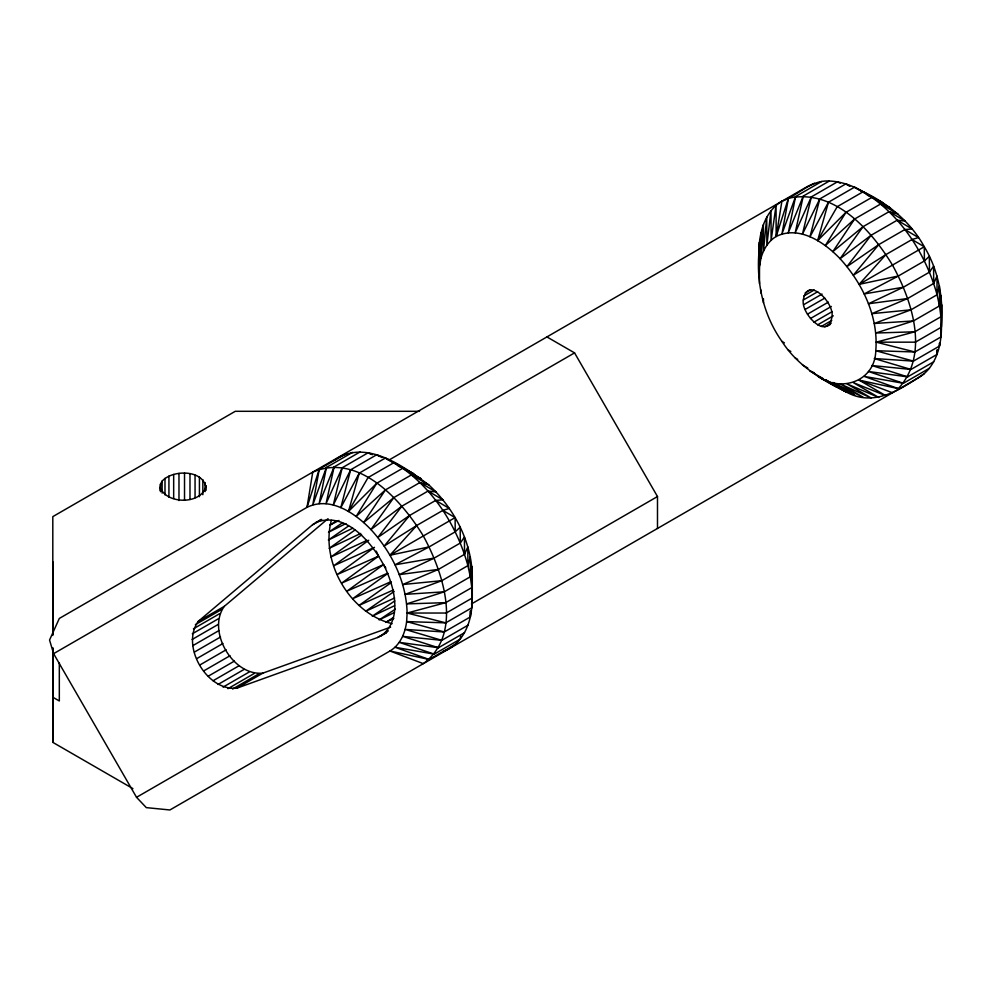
<?xml version="1.0" encoding="UTF-8"?>
<svg xmlns="http://www.w3.org/2000/svg" width="991" height="991" viewBox="0 0 991 991"><rect width="100%" height="100%" fill="white"/><g stroke="black" fill="none" stroke-linecap="round" stroke-linejoin="round"><path stroke-width="1.49" d="M132.918 788.613L52.808 742.358L52.808 648.213M52.808 634.327L52.808 561.786M162.128 493.122L162.128 481.081C173.351 468.817 206.202 469.635 206.128 490.248M173.673 498.485L173.673 474.416M189.987 499.427L189.987 473.847M199.426 496.702L199.426 477.129M205.125 491.61L205.125 482.58M924.392 373.557C901.116 389.029 874.26 407.933 845.942 391.792C821.353 379.838 796.962 365.022 781.949 341.412C763.59 315.51 756.207 283.327 758.995 251.875C758.957 232.972 764.656 211.541 781.899 201.247C798.114 195.376 810.997 179.792 829.331 181.031C841.371 181.477 852.855 185.812 863.26 191.684C888.394 203.737 910.741 222.058 924.269 246.747C938.873 270.803 943.568 299.319 941.45 327.117C941.487 346.008 935.789 367.45 918.546 377.732L169.907 809.969L146.309 807.628L136.535 797.309L53.601 653.664L49.55 640.037L59.324 618.434L807.962 186.209L814.503 183.236M442.853 651.582C464.184 644.1 472.905 619.462 471.939 598.552M472.199 581.581C473.487 544.963 455.303 509.436 428.818 484.909C403.263 466.216 365.53 438.059 334.128 460.406M759.502 265.898L761.001 258.069L760.964 232.91L758.995 274.445L759.49 242.052L759.502 283.575M939.617 343.072L939.493 346.07L913.429 361.12L875.784 350.715C878.633 316.686 862.579 283.401 840.083 258.701C824.388 242.337 799.303 225.044 776.176 236.477L776.052 205.434L771.122 240.218L770.986 210.761L766.861 245.124L766.737 217.165L763.466 251.107L763.392 224.585L761.001 258.069C763.392 249.41 768.31 241.172 776.176 236.477L788.44 198.274C833.939 188.191 871.225 230.011 892.482 265.093C912.24 301.041 929.806 354.245 898.329 388.608L859.11 380.135L885.942 395.756L853.35 382.637L878.794 397.49L846.971 383.876L871.114 397.961L840.083 383.827L863.012 397.156L832.824 382.476L854.589 395.087L825.292 379.863L845.942 391.792L817.649 376.023C840.727 393.018 875.078 381.485 875.784 350.715L914.891 351.991L940.955 336.94L941.45 304.547L940.955 313.094M386.515 632.766L377.645 637.486L236.75 688.2C206.636 691.111 180.622 646.045 198.188 621.431L312.561 524.759L321.084 519.433M390.627 627.142L262.813 673.149C232.699 676.06 206.685 631.007 224.251 606.381L328.021 518.689M470.589 610.939L470.329 616.947L444.265 631.985L406.632 621.58L407.128 613.033L446.223 613.033L472.286 597.982L472.286 575.412L471.803 607.805L445.739 622.856L406.632 621.58C405.208 633.026 400.24 644.881 389.959 651L136.535 797.309M758.995 274.445L758.995 251.875M940.955 316.724L939.493 305.897L940.942 295.417L940.955 316.724L914.891 331.774L876.292 342.168L915.387 342.168L941.45 327.117L941.45 304.547M455.228 644.423L429.165 659.473L389.959 651L423.318 663.648C463.664 633.534 443.2 572.327 423.318 535.958C401.764 500.566 358.99 452.243 312.747 472.125L307.012 507.342L53.601 653.664M933.708 361.814L907.645 376.865L871.82 365.506L911.002 369.445L937.065 354.406L937.387 349.835M160.133 490.347L160.468 484.141L162.128 481.081M206.128 485.739C202.077 504.704 166.624 504.815 160.133 487.349M460.666 636.111L460.307 639.096L434.244 654.147L395.013 647.259L429.165 659.473M803.305 300.025C807.256 274.792 834.533 302.899 831.982 316.587C828.03 341.821 800.753 313.713 803.305 300.025L817.649 291.75M471.803 587.589L470.329 576.762L471.79 566.282L471.803 587.589L445.739 602.639L407.128 613.033C406.36 581.903 391.742 552.247 370.931 529.566C355.236 513.202 330.139 495.909 307.012 507.342L319.275 469.152L345.339 454.101M776.176 236.477L781.899 201.247M319.275 469.152L312.784 504.84L326.435 467.418L352.499 452.367M788.44 198.274L781.949 233.975L795.587 196.552L821.65 181.502M326.435 467.418L319.164 503.601L334.103 466.947L360.167 451.896M795.587 196.552L788.316 232.736L803.267 196.082L829.331 181.031M334.103 466.947L326.039 503.651L342.205 467.752L368.268 452.701L372.393 454.708M803.267 196.082L795.203 232.786L811.369 196.887L837.432 181.836L840.182 183.174M342.205 467.752L333.31 505.001L350.628 469.808L376.691 454.77L382.018 457.532M811.369 196.887L802.462 234.136L819.792 198.943L845.856 183.892L849.857 185.974M350.628 469.808L340.83 507.615L359.275 473.103L385.338 458.065L413.643 473.834L407.264 470.638M819.792 198.943L809.994 236.75L828.439 202.238L854.502 187.188L882.808 202.969L875.152 199.129M470.329 576.762L467.901 565.626L470.291 556.731L470.329 576.762L444.265 591.813L406.632 603.903L445.739 602.639M939.493 305.897L937.065 294.761L939.456 285.866L939.493 305.897L913.429 320.935L875.784 333.038L914.891 331.774M413.643 473.834L402.854 468.173L376.791 483.212L348.485 511.455L359.275 473.103M882.808 202.969L872.006 197.308L845.942 212.347L817.649 240.59L828.439 202.238M331.341 520.337C320.217 562.12 349.934 613.441 392.151 623.686M441.837 580.676L402.668 584.541L438.48 569.379L464.544 554.341L467.826 546.921L467.901 565.626L441.837 580.676L405.133 594.352L444.265 591.813M911.002 309.811L871.82 313.676L907.645 298.514L933.708 283.463L936.99 276.055L937.065 294.761L911.002 309.811L874.285 323.487L913.429 320.935M348.485 511.455L368.033 477.6L394.096 462.549C431.159 485.231 456.467 524.214 467.901 565.626M817.649 240.59L837.197 206.723L863.26 191.684C900.323 214.366 925.631 253.349 937.065 294.761M376.791 483.212L356.141 516.447L385.437 489.901L411.5 474.862L421.299 478.826L385.338 458.065M845.942 212.347L825.305 245.582L854.589 219.036L880.652 203.985L890.463 207.961L854.502 187.188M385.437 489.901L363.66 522.53L393.861 497.569L419.924 482.53L428.818 484.909L411.5 474.862M854.589 219.036L832.824 251.652L863.012 226.704L889.088 211.653L897.982 214.031L880.652 203.985M438.48 569.379L399.274 574.631L434.244 558.069L460.307 543.031L464.432 537.011L464.544 554.341M907.645 298.514L868.438 303.766L903.396 287.204L929.459 272.153L933.596 266.145L933.708 283.463M393.861 497.569L370.931 529.566L401.962 506.128L428.025 491.078L436.09 491.945L419.924 482.53M863.012 226.704L840.083 258.701L871.114 235.263L897.189 220.213L905.241 221.08L889.088 211.653M401.962 506.128L377.806 537.456L409.63 515.456L435.693 500.405L442.965 499.836L428.025 491.078M871.114 235.263L846.971 266.591L878.794 244.591L904.857 229.54L912.129 228.971L897.189 220.213M381.201 635.838C403.473 619.016 394.133 585.656 383.554 564.573M409.63 515.456L384.186 546.053L416.79 525.441L442.853 510.39L449.344 508.445L435.693 500.405M878.794 244.591L853.35 275.188L885.942 254.576L912.005 239.525L918.508 237.567L904.857 229.54M460.307 543.031L460.171 527.187L455.228 531.833L429.165 546.883L389.959 555.233L416.79 525.441M929.459 272.153L929.335 256.322L924.392 260.967L898.329 276.018L859.11 284.367L885.942 254.576M376.233 551.132L378.574 556.149L341.833 583.005L383.467 564.622L385.846 568.029M368.739 540.256L333.744 565.737L374.474 547.354L337.386 574.483L378.574 556.149M361.604 534.88L330.982 556.954L367.079 540.343M387.778 573.479L352.746 598.651L390.9 581.717M355.249 529.813L329.173 548.333L360.724 533.455M391.408 582.485L358.977 605.439L393.402 589.955M348.51 526.01L328.343 540.045L352.746 528.215M394.195 591.429L365.543 611.323L394.616 597.994M394.752 600.955L372.294 616.179L394.529 605.736M342.589 522.728L328.504 532.278L345.946 523.57M335.961 521.117L329.656 525.28L338.959 520.473M395.359 609.168L379.107 619.92L394.418 612.5M393.303 617.579L385.747 622.422L393.848 618.372M388.484 460.32L574.557 352.883L657.491 496.541L657.491 528.463M312.561 524.759L321.691 519.495M198.188 621.431L224.251 606.381M195.4 624.627L221.464 609.576M193.418 628.802L219.482 613.763M192.304 633.819L218.367 618.768M192.105 639.492L218.169 624.441M192.824 645.649L218.887 630.598M805.225 292.865L810.44 289.855M803.8 296.024L814.218 290.004M194.434 652.066L220.498 637.015M803.8 304.596L822.047 294.067M196.887 658.544L222.95 643.493M805.225 309.415L824.772 298.13M200.095 664.85L226.159 649.799M389.959 555.233L455.117 517.612L442.853 510.39M807.504 314.159L828.365 302.119M859.11 284.367L924.269 246.747L912.005 239.525M810.477 318.507L831.325 306.467M203.948 670.783L230.011 655.732M813.933 322.149L832.18 311.62M208.333 676.147L234.396 661.096M817.649 324.862L833.282 315.832M821.353 326.435L831.783 320.415M824.809 326.782L831.325 323.016M213.09 680.743L239.153 665.704M827.782 325.866L830.384 324.354M218.057 684.447L244.12 669.396M223.074 687.11L249.137 672.059M227.967 688.658L254.03 673.607M232.575 689.018L258.639 673.967M236.75 688.2L262.813 673.149M385.71 632.382L388.373 630.846M377.645 637.486L386.763 632.221M471.419 603.965L657.491 496.541M464.544 632.692L438.48 647.73L402.668 636.371L441.837 640.322L467.901 625.271M898.329 388.608L864.164 376.394L903.396 383.282L929.459 368.231M898.329 276.018L864.164 293.943L903.396 287.204M429.165 546.883L395.013 564.808L434.244 558.069M387.63 573.194L346.986 591.131L383.467 564.622C371.092 541.408 345.054 511.083 315.77 522.505M419.515 411.302L235.263 411.302L52.808 516.633L52.808 635.479M913.429 361.12L874.285 358.531L911.002 369.445M444.265 631.985L405.133 629.409L441.837 640.322M907.645 376.865L868.438 371.489L903.396 383.282M438.48 647.73L399.274 642.354L434.244 654.147M876.292 342.168L914.891 351.991M407.128 613.033L445.739 622.856M859.11 380.135L892.482 392.783M814.193 372.727L809.994 371.018L823.162 378.636M867.162 194.979L872.489 197.742M397.998 465.844L400.661 467.219M403.325 468.607L405.988 469.994M817.649 376.023L837.197 387.308M546.921 336.928L574.557 352.883M52.808 697.218L59.324 700.971L59.324 662.632M845.856 183.892L849.696 186.122M802.462 364.948L807.801 368.045M376.691 454.77L379.256 456.244M368.268 452.701L370.82 454.188M795.203 357.912L797.693 359.361M788.316 350.021L790.818 351.483M781.949 341.412L784.426 342.874M826.271 380.011L828.439 381.684M924.269 246.747L924.392 260.967M455.117 517.612L455.228 531.833M763.442 298.625L763.466 302.936M937.052 349.984L937.065 354.406M760.989 290.041L761.001 293.125M940.955 327.996L940.955 336.94M939.48 343.109L939.493 346.07M471.79 598.861L471.803 607.805M470.316 611.026L470.329 616.947M202.845 479.656L202.845 494.707M195.054 475.16L195.054 497.73M184.524 473.264L184.524 500.356M178.975 473.463L178.975 500.542M168.928 476.064L168.928 497.135M164.989 478.343L164.989 494.893M160.468 484.141L160.468 491.672M52.808 647.829L52.808 742.358"/></g></svg>
